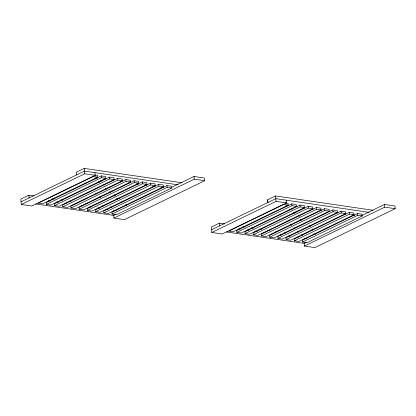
<?xml version="1.0" encoding="UTF-8"?>
<svg xmlns="http://www.w3.org/2000/svg" width="416" height="416" viewBox="0 0 416 416"><rect width="100%" height="100%" fill="white"/><g stroke="black" fill="none" stroke-linecap="round" stroke-linejoin="round"><path stroke-width="0.62" d="M33.956 195.972L28.834 195.218L20.8 199.108L21.32 204.49L31.772 206.029L95.17 175.323L94.91 172.63M182.14 182.785L84.198 168.402L76.164 172.292L76.424 174.985M21.06 201.802L84.458 171.096L177.918 184.818M21.32 204.49L84.718 173.789L95.17 175.323M97.703 177.164L42.624 203.84L38.147 203.18L93.226 176.504L97.703 177.164L97.531 175.37L94.973 174.996M101.265 175.916L46.186 202.592L46.358 204.386L50.84 205.046L105.919 178.37L105.747 176.576L101.265 175.916L101.436 177.71L46.358 204.386M109.481 177.122L54.402 203.798L54.574 205.592L59.056 206.253L114.135 179.577L113.963 177.783L109.481 177.122L109.652 178.916L54.574 205.592M117.697 178.329L62.618 205.005L62.79 206.799L67.272 207.459L122.351 180.783L122.179 178.989L117.697 178.329L117.868 180.123L62.79 206.799M125.913 179.535L70.834 206.211L71.006 208.005L75.488 208.666L130.567 181.99L130.39 180.196L125.913 179.535L126.084 181.329L71.006 208.005M134.129 180.742L79.05 207.418L79.222 209.212L83.699 209.872L138.783 183.196L138.606 181.402L134.129 180.742L134.3 182.536L79.222 209.212M142.34 181.948L87.261 208.624L87.438 210.418L91.915 211.078L146.994 184.402L146.822 182.608L142.34 181.948L142.516 183.742L87.438 210.418M150.556 183.154L95.477 209.83L95.649 211.624L100.131 212.285L155.21 185.609L155.038 183.815L150.556 183.154L150.727 184.948L95.649 211.624M158.772 184.361L103.693 211.037L103.865 212.831L108.347 213.491L163.426 186.815L163.254 185.021L158.772 184.361L158.943 186.155L103.865 212.831M166.988 185.567L111.909 212.243L112.081 214.037L116.563 214.698L171.642 188.022L171.47 186.228L166.988 185.567L167.159 187.361L112.081 214.037M115.414 214.552L113.667 215.4L113.927 218.088L124.384 219.627L204.703 180.721L204.443 178.032L193.991 176.498L171.288 187.491M113.927 218.088L194.251 179.187L204.703 180.721M224.448 223.943L219.326 223.189L211.297 227.079L211.812 232.461L222.269 234L286.53 202.878L286.27 200.184M372.856 210.246L275.553 195.957L267.519 199.846L267.779 202.54M211.557 229.772L275.813 198.65L369.273 212.373M211.812 232.461L276.073 201.344L286.53 202.878M288.2 205.135L233.121 231.811L228.639 231.15L283.717 204.474L288.2 205.135L288.028 203.341L285.464 202.966M291.762 203.887L236.683 230.563L236.855 232.357L241.337 233.017L296.416 206.341L296.244 204.547L291.762 203.887L291.933 205.681L236.855 232.357M299.978 205.093L244.899 231.769L245.071 233.563L249.553 234.224L304.632 207.548L304.455 205.754L299.978 205.093L300.149 206.887L245.071 233.563M308.194 206.3L253.115 232.976L253.287 234.77L257.764 235.43L312.848 208.754L312.671 206.96L308.194 206.3L308.365 208.094L253.287 234.77M316.404 207.506L261.326 234.182L261.503 235.976L265.98 236.636L321.058 209.96L320.887 208.166L316.404 207.506L316.581 209.3L261.503 235.976M324.62 208.712L269.542 235.388L269.714 237.182L274.196 237.843L329.274 211.167L329.103 209.373L324.62 208.712L324.792 210.506L269.714 237.182M332.836 209.919L277.758 236.595L277.93 238.389L282.412 239.049L337.49 212.373L337.319 210.579L332.836 209.919L333.008 211.713L277.93 238.389M341.052 211.125L285.974 237.801L286.146 239.595L290.628 240.256L345.706 213.58L345.535 211.786L341.052 211.125L341.224 212.919L286.146 239.595M349.268 212.332L294.19 239.008L294.362 240.802L298.844 241.462L353.922 214.786L353.751 212.992L349.268 212.332L349.44 214.126L294.362 240.802M357.484 213.538L302.406 240.214L302.578 242.008L307.06 242.668L362.138 215.992L361.962 214.198L357.484 213.538L357.656 215.332L302.578 242.008M306.488 242.242L304.164 243.37L304.424 246.059L314.876 247.598L395.2 208.692L394.94 206.003L384.483 204.469L361.785 215.462M304.424 246.059L384.743 207.158L395.2 208.692M101.436 177.71L105.919 178.37M109.652 178.916L114.135 179.577M117.868 180.123L122.351 180.783M126.084 181.329L130.567 181.99M134.3 182.536L138.783 183.196M142.516 183.742L146.994 184.402M150.727 184.948L155.21 185.609M158.943 186.155L163.426 186.815M167.159 187.361L171.642 188.022M291.933 205.681L296.416 206.341M300.149 206.887L304.632 207.548M308.365 208.094L312.848 208.754M316.581 209.3L321.058 209.96M324.792 210.506L329.274 211.167M333.008 211.713L337.49 212.373M341.224 212.919L345.706 213.58M349.44 214.126L353.922 214.786M357.656 215.332L362.138 215.992M286.983 205.358L288.907 205.639M295.308 206.58L297.227 206.861M303.628 207.802L304.907 207.99M311.948 209.024L313.232 209.212M320.273 210.246L321.552 210.434M328.593 211.468L329.872 211.656M336.274 212.597L338.198 212.878M344.599 213.819L345.878 214.006M352.279 214.947L354.843 215.322M95.628 177.804L97.552 178.09M103.953 179.026L105.232 179.218M112.273 180.248L113.552 180.44M120.593 181.47L121.872 181.662M128.918 182.692L130.198 182.884M136.599 183.82L138.518 184.101M144.919 185.042L146.843 185.323M152.604 186.17L155.163 186.545M160.924 187.392L163.483 187.767M52.52 198.697L54.439 198.978M60.84 199.919L62.759 200.2M69.16 201.141L71.084 201.422M77.485 202.363L78.764 202.55M85.805 203.585L87.084 203.772M101.811 205.936L103.09 206.123M110.131 207.158L111.41 207.345M243.012 226.668L244.936 226.949M251.337 227.89L253.256 228.171M259.657 229.112L261.576 229.393M267.337 230.24L269.901 230.615M275.662 231.462L277.581 231.743M284.622 232.778L285.901 232.965M300.628 235.128L301.907 235.316M48.298 200.73L50.216 201.011M56.618 201.952L58.536 202.233M64.938 203.174L66.222 203.362M73.263 204.396L74.542 204.584M81.583 205.618L82.862 205.806M89.903 206.84L91.187 207.028M97.588 207.969L99.507 208.25M105.908 209.191L107.827 209.472M113.589 210.319L116.225 210.704M238.789 228.701L240.713 228.982M247.114 229.923L249.033 230.204M254.795 231.052L257.353 231.426M263.754 232.367L265.039 232.554M272.08 233.589L273.359 233.776M280.4 234.811L281.679 234.998M288.725 236.033L290.004 236.22M296.405 237.162L298.324 237.442M304.725 238.384L306.27 238.607M35.781 203.965L113.88 215.431M226.278 231.936L305.016 243.495M100.183 180.674L101.13 181.563M103.969 184.22L104.915 185.104M111.067 190.861L112.013 191.75M114.858 194.407L115.804 195.291M118.643 197.948L119.59 198.838M121.956 201.048L122.902 201.937M125.741 204.594L126.688 205.478M94.76 178.053L95.706 178.937M98.55 181.594L99.497 182.484M105.648 188.24L106.595 189.124M109.434 191.781L110.38 192.67M113.22 195.328L114.166 196.212M116.537 198.427L117.484 199.311M120.323 201.968L121.269 202.857M84.958 182.957L85.904 183.841M95.846 193.144L96.793 194.033M99.637 196.69L100.584 197.574M110.526 206.877L111.472 207.766M291.32 208.25L292.245 209.149M295.027 211.843L295.958 212.737M298.74 215.431L299.666 216.33M309.405 225.753L310.331 226.652M312.65 228.899L313.581 229.793M286.016 205.556L286.941 206.456M289.723 209.149L290.649 210.044M293.431 212.737L294.362 213.637M300.388 219.471L301.319 220.366M311.054 229.793L311.984 230.693M314.766 233.386L315.692 234.281M279.968 214.188L280.894 215.082M286.926 220.922L287.851 221.816M290.633 224.51L291.559 225.41M293.878 227.651L294.809 228.55M297.591 231.244L298.516 232.138M301.298 234.832L302.229 235.732M384.483 204.469L384.743 207.158M275.553 195.957L276.073 201.344M267.649 199.826L267.909 202.519M219.326 223.189L219.586 225.883M193.991 176.498L194.251 179.187M84.198 168.402L84.718 173.789M28.834 195.218L29.094 197.912"/></g></svg>
